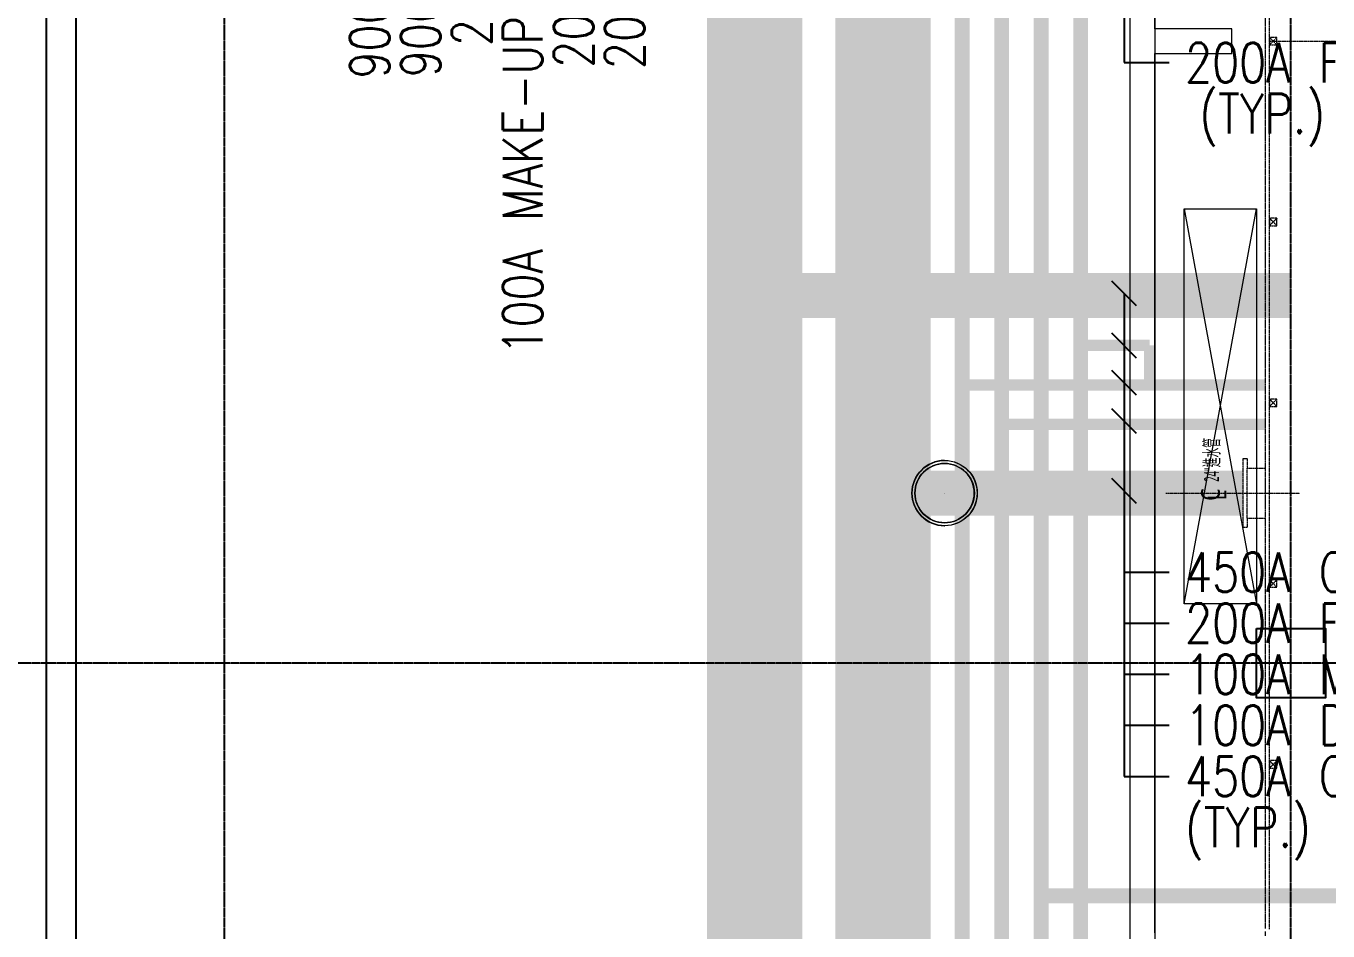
# Model space of a CAD drawing. Extents: x -18238 to -8686, y -1229 to 9502.
# Drawn here: x -17479 to -16161, y 3472 to 4387 of the extents above; entities that cross this region are included whole.
import ezdxf
from ezdxf.enums import TextEntityAlignment as Align

# ---------------------------------------------------------------- set-up
doc = ezdxf.new("R2010")
doc.units = 0
for name, pattern in [('188K-SM-03-C3-LR1-MECH-EQ-Y2257103$0$CUP- LRF$0$HIDDEN', [0.4, 0.3, -0.1]), ('X-CUB3-LR20$0$COL-CEN-LIN', [3.25, 2.5, -0.25, 0.25, -0.25]), ('X-CUB3-LR20$0$虛線', [0.846667, 0.423333, -0.423333])]:
    doc.linetypes.add(name, pattern=pattern)
for name, color, linetype in [('188K-SM-03-C3-LR1-MECH-EQ-Y2257103$0$AC-EQ', 1, 'Continuous'), ('188K-SM-03-C3-LR1-MECH-EQ-Y2257103$0$AC-EQ-既有', 21, 'Continuous'), ('188K-SM-07-C3-LR1-MECH-PIPE-Y2257103$0$P-CW-聚', 4, 'Continuous'), ('188K-SM-07-C3-LR1-MECH-PIPE-Y2257103$0$P-DR', 5, 'Continuous'), ('188K-SM-07-C3-LR1-MECH-PIPE-Y2257103$0$P-MAKE-UP', 30, 'Continuous'), ('188K-SM-07-C3-LR1-MECH-PIPE-Y2257103$0$P-TXT', 53, 'Continuous'), ('188K-SM-07-C3-LR1-MECH-PIPE-Y2257103$0$P-砂濾-FSR', 3, 'Continuous'), ('188K-SM-07-C3-LR1-MECH-PIPE-Y2257103$0$P-砂濾-FSS', 6, 'Continuous'), ('X-CUB3-LR20$0$2_屋突二層平面圖_2_A-OBJE-2D.Newcub', 8, 'Continuous'), ('X-CUB3-LR20$0$2_屋突二層平面圖_2_A-OBJE.Newcub', 8, 'Continuous'), ('X-CUB3-LR20$0$2_屋突二層平面圖_2_A-WALL-EX.Newcub', 8, 'Continuous'), ('X-CUB3-LR20$0$2_屋突二層平面圖_2_S-cooling tower管線.Newcub', 8, 'Continuous'), ('X-CUB3-LR20$0$2_屋突二層平面圖_2_S-SLAB-SHOW.Newcub', 8, 'Continuous'), ('X-CUB3-LR20$0$ASP_8', 8, 'Continuous'), ('X-CUB3-LR20$0$CCL', 8, 'X-CUB3-LR20$0$COL-CEN-LIN'), ('X-CUB3-LR20$0$COL-S', 8, 'Continuous')]:
    doc.layers.add(name, color=color, linetype=linetype)
doc.styles.add('188K-SM-03-C3-LR1-MECH-EQ-Y2257103$0$CUP- LRF$0$Standard', font='', dxfattribs={"width": 0.8})
doc.styles.add('188K-SM-07-C3-LR1-MECH-PIPE-Y2257103$0$Standard', font='txt.shx', dxfattribs={"bigfont": 'chineset.shx'})
doc.styles.get('188K-SM-03-C3-LR1-MECH-EQ-Y2257103$0$CUP- LRF$0$Standard').set_extended_font_data('Microsoft JhengHei')
doc.dimstyles.new('188K-SM-07-C3-LR1-MECH-PIPE-Y2257103$0$H-DIM', dxfattribs={"dimtxt": 1, "dimasz": 1, "dimexe": 0.5, "dimexo": 0.5, "dimgap": 0.5, "dimtad": 1, "dimdec": 0, "dimdsep": 46, "dimtxsty": '188K-SM-07-C3-LR1-MECH-PIPE-Y2257103$0$Standard', "dimblk1": '188K-SM-07-C3-LR1-MECH-PIPE-Y2257103$0$_OBLIQUE', "dimblk2": '188K-SM-07-C3-LR1-MECH-PIPE-Y2257103$0$_OBLIQUE', "dimsah": 1, "dimcen": 0.09, "dimdle": 0.5, "dimadec": 0, "dimazin": 0, "dimtfac": 1, "dimtdec": 0, "dimtmove": 2, "dimatfit": 0, "dimldrblk": '188K-SM-07-C3-LR1-MECH-PIPE-Y2257103$0$_OBLIQUE', "dimfxl": 1, "dimtolj": 1, "dimtzin": 0, "dimarcsym": 0})

# ---------------------------------------------------------------- blocks, each defined once
blk = doc.blocks.new('X-CUB3-LR20$0$CUB3-LR10')
at = {"layer": 'X-CUB3-LR20$0$CCL'}
for p, q in [((-4440, 0), (-4440, 9982.459)), ((-3360, 0), (-3360, 9982.459)), ((720, 4462.459), (-5160, 4462.459))]:
    blk.add_line(p, q, dxfattribs=at)
at = {"layer": 'X-CUB3-LR20$0$COL-S'}
blk.add_lwpolyline([(-3395, 4497.459), (-3325, 4497.459), (-3325, 4427.459), (-3395, 4427.459)], close=True, dxfattribs=at)
blk = doc.blocks.new('X-CUB3-LR20')
at = {"layer": 'X-CUB3-LR20$0$2_屋突二層平面圖_2_A-OBJE-2D.Newcub', "color": 8, "linetype": 'X-CUB3-LR20$0$虛線', "lineweight": 0, "ltscale": 10, "flags": 128}
blk.add_lwpolyline([(-16224, 6211), (-14012.2, 6211), (-14012.2, 1619.3), (-16224, 1619.3)], close=True, dxfattribs=at)
at = {"layer": 'X-CUB3-LR20$0$2_屋突二層平面圖_2_A-OBJE.Newcub', "color": 8, "lineweight": 0, "ltscale": 10}
for p, q in [((-16306.2, 4202.5), (-16233.1, 4202.5)), ((-16306.2, 3802.5), (-16306.2, 4202.5)), ((-16306.2, 4202.5), (-16233.1, 3802.5)), ((-16306.2, 3802.5), (-16233.1, 4202.5)), ((-16233.1, 4202.5), (-16233.1, 3802.5)), ((-16233.1, 3802.5), (-16306.2, 3802.5))]:
    blk.add_line(p, q, dxfattribs=at)
at = {"layer": 'X-CUB3-LR20$0$2_屋突二層平面圖_2_A-WALL-EX.Newcub', "color": 12, "lineweight": 0, "ltscale": 10, "flags": 128}
for points in [[(-16361.1, 6259.1), (-16361.1, 1557.5)], [(-16336.1, 4384.7), (-16336.1, 5274.7)], [(-16258.1, 4384.7), (-16336.1, 4384.7)], [(-16258.1, 4359.7), (-16258.1, 4384.7)], [(-16336.1, 3469.7), (-16336.1, 4359.7)], [(-16336.1, 4359.7), (-16258.1, 4359.7)]]:
    blk.add_lwpolyline(points, dxfattribs=at)
at = {"layer": 'X-CUB3-LR20$0$2_屋突二層平面圖_2_S-cooling tower管線.Newcub', "color": 8, "lineweight": 0, "ltscale": 10}
for p, q in [((-16548.9, 3947.7), (-16548.9, 3947.7)), ((-16548.9, 3947.7), (-16548.7, 3947.7)), ((-16548.9, 3944.7), (-16548.9, 3944.7)), ((-16548.9, 3944.7), (-16548.9, 3944.7)), ((-16548.9, 3944.7), (-16548.9, 3944.7)), ((-16548.9, 3944.7), (-16548.7, 3944.7)), ((-16548.9, 3884.7), (-16548.9, 3884.7)), ((-16548.9, 3884.7), (-16548.9, 3884.7)), ((-16548.9, 3884.7), (-16548.9, 3884.7)), ((-16548.7, 3884.7), (-16548.9, 3884.7)), ((-16548.9, 3881.7), (-16548.9, 3881.7)), ((-16548.9, 3881.7), (-16548.7, 3881.7))]:
    blk.add_line(p, q, dxfattribs=at)
at = {"layer": 'X-CUB3-LR20$0$2_屋突二層平面圖_2_S-cooling tower管線.Newcub', "color": 8, "linetype": 'X-CUB3-LR20$0$虛線', "lineweight": 0, "ltscale": 0.05}
for q in [(-16548.9, 3914.7), (-16548.7, 3914.7)]:
    blk.add_line((-16548.9, 3914.7), q, dxfattribs=at)
at = {"layer": 'X-CUB3-LR20$0$2_屋突二層平面圖_2_S-cooling tower管線.Newcub', "color": 8, "lineweight": 0, "ltscale": 10, "flags": 128}
for points in [[(-16518.9, 3914.7, -1), (-16578.9, 3914.7, -1)], [(-16518.9, 3914.7, -1), (-16578.9, 3914.7, -1)], [(-16518.9, 3914.7, -1), (-16578.9, 3914.7, -1)], [(-16518.7, 3914.7, -1), (-16578.7, 3914.7, -1)]]:
    blk.add_lwpolyline(points, format="xyb", close=True, dxfattribs=at)
at = {"layer": 'X-CUB3-LR20$0$2_屋突二層平面圖_2_S-cooling tower管線.Newcub', "color": 8, "lineweight": 0, "ltscale": 10}
for centre in [(-16548.9, 3914.7), (-16548.7, 3914.7)]:
    blk.add_circle(centre, 33, dxfattribs=at)
for radius, start, end in [(33, 90, 270), (33, 90, 270), (30, 90, 270), (30, 90, 270), (30, 90, 270), (30, 90, 270), (30, 270, 90), (30, 270, 90)]:
    blk.add_arc((-16548.9, 3914.7), radius, start, end, dxfattribs=at)
at = {"layer": 'X-CUB3-LR20$0$2_屋突二層平面圖_2_S-SLAB-SHOW.Newcub', "color": 15, "lineweight": 0, "ltscale": 10, "flags": 128}
for points in [[(-16361.1, 1557.5), (-13875.1, 1557.5), (-13875.1, 6284.1), (-16361.1, 6284.1)], [(-16306.2, 4202.5), (-16233.1, 4202.5), (-16233.1, 3802.5), (-16306.2, 3802.5)]]:
    blk.add_lwpolyline(points, close=True, dxfattribs=at)
at = {"layer": 'X-CUB3-LR20$0$ASP_8'}
for points in [[(-17373.1, 1497.5), (-17373.1, 1727.5, -0.414214), (-17458.1, 1812.5), (-17458.1, 6702.5, -0.414214), (-17373.1, 6787.5), (-17373.1, 7044, -0.414214), (-17458.1, 7129), (-17458.1, 8577.5, -0.414214), (-17258.1, 8777.5), (-12943.1, 8777.5, -0.414214), (-12743.1, 8577.5), (-12743.1, 767.5), (-14941.6, 767.5)], [(-17343.1, 1497.5), (-17343.1, 1757.5), (-17373.1, 1757.5), (-17373.1, 1757.5, -0.414214), (-17428.1, 1812.5), (-17428.1, 6702.5, -0.414214), (-17373.1, 6757.5), (-17343.1, 6757.5), (-17343.1, 7074), (-17373.1, 7074, -0.414214), (-17428.1, 7129), (-17428.1, 8577.5, -0.414214), (-17258.1, 8747.5), (-12943.1, 8747.5, -0.414214), (-12773.1, 8577.5), (-12773.1, 8577.5), (-12773.1, 797.5), (-14941.6, 797.5)]]:
    blk.add_lwpolyline(points, format="xyb", dxfattribs=at)
at = {"layer": 'X-CUB3-LR20$0$COL-S'}
blk.add_lwpolyline([(-16233.1, 3777.5), (-16163.1, 3777.5), (-16163.1, 3707.5), (-16233.1, 3707.5)], close=True, dxfattribs=at)
at = {"layer": 'X-CUB3-LR20$0$CCL'}
blk.add_blockref('X-CUB3-LR20$0$CUB3-LR10', (-12838.1, -720), dxfattribs=at)
blk = doc.blocks.new('188K-SM-07-C3-LR1-MECH-PIPE-Y2257103$0$_OBLIQUE')
at = {"color": 0, "linetype": 'ByBlock'}
blk.add_line((-0.5, -0.5), (0.5, 0.5), dxfattribs=at)
blk = doc.blocks.new('188K-SM-03-C3-LR1-MECH-EQ-Y2257103')
at = {"layer": '188K-SM-03-C3-LR1-MECH-EQ-Y2257103$0$AC-EQ', "linetype": '188K-SM-03-C3-LR1-MECH-EQ-Y2257103$0$CUP- LRF$0$HIDDEN', "lineweight": 0}
for p, q in [((-16212.3, 4368.3), (-16219.9, 4375.9)), ((-16212.3, 4375.9), (-16219.9, 4368.3)), ((-16212.3, 4368.3), (-16219.9, 4375.9)), ((-16212.3, 4375.9), (-16219.9, 4368.3)), ((-16219.9, 4372.1), (-15109, 4372.1)), ((-16212.3, 4185.3), (-16219.9, 4192.9)), ((-16212.3, 4192.9), (-16219.9, 4185.3)), ((-16212.3, 4002.3), (-16219.9, 4009.9)), ((-16212.3, 4009.9), (-16219.9, 4002.3)), ((-16246.6, 3879.7), (-16246.6, 3949.6)), ((-16246.6, 3949.6), (-16242.4, 3949.6)), ((-16242.4, 3949.6), (-16242.4, 3940)), ((-16242.4, 3940), (-16224.9, 3940)), ((-16242.4, 3889.2), (-16242.4, 3940)), ((-16324.8, 3914.6), (-16189, 3914.6)), ((-16242.4, 3889.2), (-16242.4, 3879.7)), ((-16242.4, 3889.2), (-16224.9, 3889.2)), ((-16242.4, 3879.7), (-16246.6, 3879.7)), ((-16212.3, 3819.3), (-16219.9, 3826.9)), ((-16212.3, 3826.9), (-16219.9, 3819.3)), ((-16212.3, 3636.3), (-16219.9, 3643.9)), ((-16212.3, 3643.9), (-16219.9, 3636.3))]:
    blk.add_line(p, q, dxfattribs=at)
at = {"layer": '188K-SM-03-C3-LR1-MECH-EQ-Y2257103$0$AC-EQ', "linetype": '188K-SM-03-C3-LR1-MECH-EQ-Y2257103$0$CUP- LRF$0$HIDDEN', "lineweight": 0, "flags": 128}
for points in [[(-16224, 3473.9), (-16224, 5287.1)], [(-16219.9, 3473.3), (-16219.9, 5287.1)]]:
    blk.add_lwpolyline(points, dxfattribs=at)
for points in [[(-16212.3, 4375.9), (-16219.9, 4375.9), (-16219.9, 4368.3), (-16212.3, 4368.3)], [(-16212.3, 4375.9), (-16219.9, 4375.9), (-16219.9, 4368.3), (-16212.3, 4368.3)], [(-16212.3, 4192.9), (-16219.9, 4192.9), (-16219.9, 4185.3), (-16212.3, 4185.3)], [(-16212.3, 4009.9), (-16219.9, 4009.9), (-16219.9, 4002.3), (-16212.3, 4002.3)], [(-16212.3, 3826.9), (-16219.9, 3826.9), (-16219.9, 3819.3), (-16212.3, 3819.3)], [(-16212.3, 3643.9), (-16219.9, 3643.9), (-16219.9, 3636.3), (-16212.3, 3636.3)]]:
    blk.add_lwpolyline(points, close=True, dxfattribs=at)
at = {"layer": '188K-SM-03-C3-LR1-MECH-EQ-Y2257103$0$AC-EQ-既有', "lineweight": 0}
for p, q in [((-16361.1, 6271.6), (-16361.1, 1557.6)), ((-16336.1, 6246.6), (-16336.1, 1582.6))]:
    blk.add_line(p, q, dxfattribs=at)
at = {"layer": '188K-SM-03-C3-LR1-MECH-EQ-Y2257103$0$AC-EQ', "linetype": 'Continuous', "lineweight": 0, "rotation": 90, "style": '188K-SM-03-C3-LR1-MECH-EQ-Y2257103$0$CUP- LRF$0$Standard'}
for s, insert, char_height, attachment_point in [('\\A1;{\\W0.600000x;\\pql;\\fMicrosoft JhengHei|b0|i0|c136|p34;24"進水管}', (-16277.6, 3926.2), 15.069, 4), ('\\A1;{\\pql;\\fMicrosoft JhengHei|b0|i0|c136|p34;C}', (-16269.9, 3906.9), 18.968, 7), ('\\A1;{\\pql;\\fMicrosoft JhengHei|b0|i0|c136|p34;L}', (-16263.4, 3907.3), 18.968, 7)]:
    blk.add_mtext(s, dxfattribs=dict(at, insert=insert, char_height=char_height, attachment_point=attachment_point))
blk = doc.blocks.new('188K-SM-07-C3-LR1-MECH-PIPE-Y2257103')
at = {"layer": '188K-SM-07-C3-LR1-MECH-PIPE-Y2257103$0$P-CW-聚'}
for points, const_width in [([(-16741.1, 3220.4), (-16741.1, 6571.5)], 96.5), ([(-16611.1, 3220.4), (-16611.1, 6441.5)], 96.5), ([(-16741.1, 4114.6), (-16198.1, 4114.6)], 45.7), ([(-16611.1, 3914.6), (-16246.6, 3914.6)], 45.7)]:
    blk.add_lwpolyline(points, dxfattribs=dict(at, const_width=const_width))
at = {"layer": '188K-SM-07-C3-LR1-MECH-PIPE-Y2257103$0$P-DR'}
for points, const_width in [([(-16531.1, 3220.4), (-16531.1, 6361.5)], 15), ([(-16531.1, 4024.2), (-16224, 4024.2)], 11.4)]:
    blk.add_lwpolyline(points, dxfattribs=dict(at, const_width=const_width))
at = {"layer": '188K-SM-07-C3-LR1-MECH-PIPE-Y2257103$0$P-MAKE-UP'}
for points, const_width in [([(-16491.1, 3220.4), (-16491.1, 6321.5)], 15), ([(-16491.1, 3984.2), (-16224, 3984.2)], 11.4)]:
    blk.add_lwpolyline(points, dxfattribs=dict(at, const_width=const_width))
at = {"layer": '188K-SM-07-C3-LR1-MECH-PIPE-Y2257103$0$P-砂濾-FSR'}
for points, const_width in [([(-16411.1, 3220.4), (-16411.1, 6010.8)], 15), ([(-16411.1, 4064.2), (-16341.1, 4064.2)], 11.4), ([(-16341.1, 4024.2), (-16341.1, 4064.2)], 11.4)]:
    blk.add_lwpolyline(points, dxfattribs=dict(at, const_width=const_width))
at = {"layer": '188K-SM-07-C3-LR1-MECH-PIPE-Y2257103$0$P-砂濾-FSS', "const_width": 15}
for points in [[(-16451.1, 3220.4), (-16451.1, 5387.1)], [(-16451.1, 3507.1), (-15296.9, 3507.1)]]:
    blk.add_lwpolyline(points, dxfattribs=at)
at = {"layer": '188K-SM-07-C3-LR1-MECH-PIPE-Y2257103$0$P-TXT', "style": '188K-SM-07-C3-LR1-MECH-PIPE-Y2257103$0$Standard', "width": 0.8}
for s, p in [('900A CWR', (-17131, 4560.2)), ('900A CWS', (-17079.4, 4560.2)), ('200A DR', (-17027.7, 4560.2)), ('100A MAKE-UP WATER', (-16976.1, 4560.2)), ('200A FSS', (-16924.5, 4560.2)), ('200A FSR', (-16872.8, 4560.2))]:
    blk.add_text(s, height=40, rotation=90, dxfattribs=at).set_placement(p, align=Align.MIDDLE_RIGHT)
for s, p in [('200A FSS', (-16305.4, 4350.4)), ('(TYP.)', (-16290.9, 4298.7)), ('450A CWR', (-16305.4, 3834.6)), ('200A FSR', (-16305.4, 3783)), ('100A MAKE-UP WATER', (-16305.4, 3731.3)), ('100A DR', (-16305.4, 3679.7)), ('450A CWS', (-16305.4, 3628)), ('(TYP.)', (-16305.4, 3576.4))]:
    blk.add_text(s, height=40, dxfattribs=at).set_placement(p, align=Align.MIDDLE_LEFT)
at = {"layer": '188K-SM-07-C3-LR1-MECH-PIPE-Y2257103$0$P-TXT'}
for points in [[(-16366.9, 4418.3), (-16366.9, 4350.4), (-16321.6, 4350.4)], [(-16366.9, 4116.8), (-16366.9, 3834.6), (-16321.6, 3834.6)], [(-16366.9, 4063.9), (-16366.9, 3783), (-16321.6, 3783)], [(-16366.9, 4026.3), (-16366.9, 3731.3), (-16321.6, 3731.3)], [(-16366.9, 3987.5), (-16366.9, 3679.7), (-16321.6, 3679.7)], [(-16366.9, 3916.8), (-16366.9, 3628), (-16321.6, 3628)]]:
    blk.add_leader(points, dimstyle='188K-SM-07-C3-LR1-MECH-PIPE-Y2257103$0$H-DIM', override={"dimscale": 50, "dimasz": 0.5, "dimldrblk": '188K-SM-07-C3-LR1-MECH-PIPE-Y2257103$0$_OBLIQUE'}, dxfattribs=at)

msp = doc.modelspace()

# ---------------------------------------------------------------- block references
for name in ['X-CUB3-LR20', '188K-SM-07-C3-LR1-MECH-PIPE-Y2257103', '188K-SM-03-C3-LR1-MECH-EQ-Y2257103']:
    msp.add_blockref(name, (0, 0))

doc.saveas('drawing.dxf')
